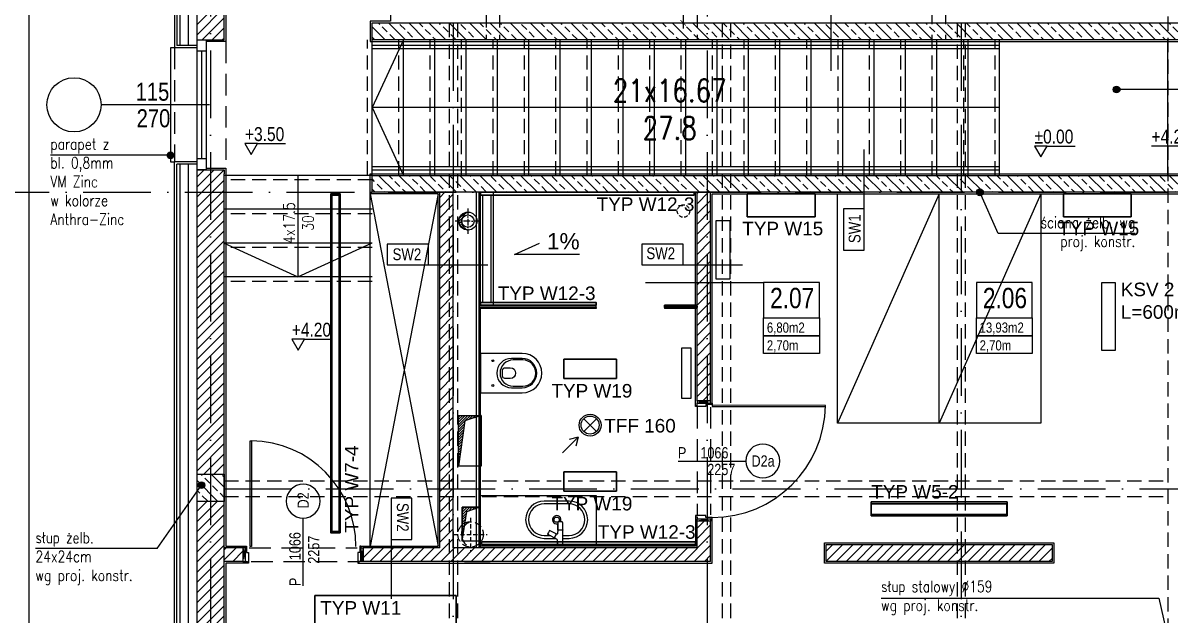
# Model space of a CAD drawing. Header units: millimetres. Extents: x 58205 to 122423, y 1055 to 94479.
# Drawn here: x 68679 to 69696, y 6086 to 6611 of the extents above; entities that cross this region are included whole.
import ezdxf

# ---------------------------------------------------------------- set-up
doc = ezdxf.new("R2010")
doc.units = ezdxf.units.MM
doc.header["$PDMODE"] = 3
for name, pattern in [('0707_PB_080619_gn_xref$0$ACAD_ISO10W100', [18, 12, -3, 0, -3]), ('ACAD_ISO03W100', [30, 12, -18]), ('ACAD_ISO10W100', [18, 12, -3, 0, -3]), ('AUDIT_D_080509132939-0', [0]), ('DASHED', [0.75, 0.5, -0.25]), ('HIDDEN', [9.525, 6.35, -3.175]), ('HIDDENX2', [19.05, 12.7, -6.35])]:
    doc.linetypes.add(name, pattern=pattern)
doc.layers.add('$ oświetlenie $', color=30, linetype='Continuous', lineweight=30)
for name, color, linetype in [('+48_ARMATURA', 251, 'Continuous'), ('+48_HACZE', 253, 'Continuous'), ('+48_KOTY', 3, 'Continuous'), ('+48_MEBLE', 251, 'Continuous'), ('+48_OPISY', 3, 'Continuous'), ('+48_OPISY T', 3, 'Continuous'), ('+48_OPISY_POM', 3, 'Continuous'), ('+48_OPISY_STOLARKA', 3, 'Continuous'), ('+48_OPISY_ŚCIAN', 3, 'Continuous'), ('+48_OSIE', 8, 'Continuous'), ('+48_PODCIAGI', 4, 'Continuous'), ('+48_PODCIĄG', 4, 'ACAD_ISO03W100'), ('+48_PRZEBICIA', 143, 'Continuous'), ('+48_SCHODY', 2, 'Continuous'), ('+48_SCIANY', 1, 'Continuous'), ('+48_SCIANY_DZIAŁOWE', 2, 'Continuous'), ('+48_SPUSTY', 150, 'Continuous'), ('+48_STOLARKA OKNA', 3, 'Continuous'), ('+48_STOLARKA_DRZWI', 3, 'Continuous'), ('+48_SUFITY_PODWIESZANE', 4, 'Continuous'), ('+48_TYNKI', 252, 'Continuous'), ('+48_WENTYLACJA', 2, 'Continuous'), ('+48_WEŁNA', 252, 'Continuous'), ('+48_WIDOK', 5, 'Continuous'), ('+48_ŻELBET', 242, 'Continuous')]:
    doc.layers.add(name, color=color, linetype=linetype)
doc.layers.get('0').freeze()
doc.styles.get("Standard").update_dxf_attribs({"font": 'ARIAL.TTF'})
doc.styles.add('WRP_ARIAL', font='ARIAL.TTF', dxfattribs={"width": 0.8})
doc.styles.add('wymiary', font='romans.shx', dxfattribs={"width": 0.8})
doc.linetypes.add('BATTING', pattern='A,0.00254,-2.54,[134,ltypeshp.shx,S=2.54,R=0,X=-2.54,Y=0],-5.08,[134,ltypeshp.shx,S=2.54,R=180,X=2.54,Y=0],-2.54', length=10.16254)
doc.dimstyles.new('_1-50', dxfattribs={"dimscale": 200, "dimtxt": 0.045, "dimasz": 0.025, "dimexe": 0, "dimexo": 0, "dimgap": 0.015, "dimtad": 1, "dimdsep": 46, "dimtxsty": 'wymiary', "dimblk": 'OZONE_ARROW', "dimcen": 0, "dimdle": 0.05, "dimse1": 1, "dimse2": 1, "dimclrd": 6, "dimclre": 256, "dimclrt": 3, "dimadec": 1, "dimazin": 0, "dimtfac": 1, "dimtix": 1, "dimtmove": 2, "dimatfit": 3, "dimldrblk": 'OZONE_DOT', "dimfxl": 0, "dimtolj": 1, "dimlwe": -1, "dimarcsym": 0})

# ---------------------------------------------------------------- blocks, each defined once
blk = doc.blocks.new('SCIANA')
at = {"layer": '+48_OPISY_ŚCIAN', "ltscale": 5}
blk.add_line((-25, 0), (25, 0), dxfattribs=at)
blk.add_lwpolyline([(-60, 0), (-25, 0), (-25, 17.5), (-60, 17.5)], close=True, dxfattribs=at)
at = {"layer": '+48_OPISY_ŚCIAN', "ltscale": 5, "style": 'WRP_ARIAL', "width": 0.8}
blk.add_attdef('TYP', (-53.56, 4.8), '', height=10, dxfattribs=at)
blk = doc.blocks.new('OPISY_POM_METKA')
at = {"layer": '+48_OPISY_POM', "ltscale": 5}
for points in [[(0, -70), (109.7, -70), (109.7, 0), (0, 0)], [(109.7, -105), (0, -105), (0, -70), (109.7, -70)]]:
    blk.add_lwpolyline(points, close=True, dxfattribs=at)
at = {"layer": '+48_OPISY_POM'}
blk.add_lwpolyline([(109.7, -140), (0, -140), (0, -105), (109.7, -105)], close=True, dxfattribs=at)
at = {"layer": '+48_OPISY_POM', "ltscale": 5, "style": 'WRP_ARIAL', "width": 0.8}
for tag, p, height in [('NRPOM', (25.8, -50.8), 40), ('POW', (6.4, -99), 20)]:
    blk.add_attdef(tag, p, '', height=height, dxfattribs=at)
at = {"layer": '+48_OPISY_POM', "style": 'WRP_ARIAL', "width": 0.8}
blk.add_attdef('H', (6.4, -134), '', height=20, dxfattribs=at)
blk = doc.blocks.new('koty')
at = {"layer": '+48_KOTY', "color": 3, "ltscale": 5}
blk.add_line((70403.15, 11224.99), (70423.15, 11224.99), dxfattribs=at)
blk.add_lwpolyline([(70398.6, 11217.11), (70403.15, 11224.99), (70394.05, 11224.99)], close=True, dxfattribs=at)
at = {"layer": '+48_KOTY', "color": 3, "style": 'WRP_ARIAL', "width": 0.8}
blk.add_attdef('POZIOM', (70403.19, 11226.78), '', height=10, dxfattribs=at)
blk = doc.blocks.new('OPIS_STOLARKA')
at = {"layer": '+48_OPISY_STOLARKA'}
blk.add_line((0, 30), (0, -30), dxfattribs=at)
at = {"layer": '+48_STOLARKA_DRZWI'}
blk.add_circle((0, -45), 15, dxfattribs=at)
at = {"layer": '+48_OPISY_STOLARKA', "style": 'WRP_ARIAL', "width": 0.8}
for tag, p in [('SZER', (-2.27, -15.9)), ('WYS', (14.32, -13.58)), ('OZN', (5.03, -51.33))]:
    blk.add_attdef(tag, p, '', height=10, rotation=90, dxfattribs=at)
blk = doc.blocks.new('bateria natynk')
at = {"layer": '+48_MEBLE', "ltscale": 0.15}
for p, q in [((-0.8, -1), (-0.8, -4.4)), ((-0.8, -4.4), (-0.8, -1)), ((-0.8, -4.4), (-0.8, -4.7)), ((-0.8, -4.7), (-0.7, -5.4)), ((-0.7, -5.4), (-0.4, -6)), ((-0.4, -6), (0.1, -6.4)), ((0.1, -6.4), (0.6, -6.8)), ((0.4, -10.7), (1.2, -9.2)), ((0.4, -10.9), (1.2, -9.3)), ((0.6, -6.8), (1, -7)), ((1, -7), (1.8, -7.4)), ((1.2, -9.3), (2.1, -7.6)), ((1.2, -9.2), (2, -7.7)), ((1.8, -7.4), (2, -7.5)), ((2, -7.5), (2, -7.6)), ((2, -7.7), (2, -7.6)), ((2, -7.7), (2, -7.7)), ((2, -7.7), (2, -7.7)), ((2, -7.7), (2, -7.7)), ((2, -7.7), (2, -7.7)), ((2, -7.7), (2, -7.7)), ((2, -7.7), (2, -7.7)), ((2.1, -7.6), (2.1, -7.6)), ((2.1, -7.6), (2.2, -7.6)), ((2.2, -7.6), (8, -10.6)), ((-5.4, -19.7), (-5.4, -19.9)), ((-5.4, -19.9), (-5.4, -20.2)), ((-5.4, -20.2), (-5.4, -20.5)), ((-0.9, -19.9), (-0.9, -19.7)), ((-0.9, -20.2), (-0.9, -19.9)), ((-0.9, -20.5), (-0.9, -20.2)), ((-0.8, -11.1), (-0.6, -10.9)), ((-0.8, -11.3), (-0.8, -11.1)), ((-0.9, -14.5), (-0.8, -11.3)), ((-0.9, -14.7), (-0.9, -14.5)), ((-0.9, -14.5), (-0.9, -14.7)), ((-0.9, -19.7), (-0.9, -14.7)), ((-0.9, -14.7), (-0.9, -19.7)), ((-0.4, -10.8), (-0.6, -10.9)), ((-0.4, -10.8), (-0.2, -10.7)), ((-0.2, -10.7), (0, -10.8)), ((0, -10.8), (0.2, -10.8)), ((0.2, -10.8), (0.3, -10.9)), ((0.3, -10.9), (0.4, -10.8)), ((0.4, -10.8), (0.4, -10.7)), ((0.4, -10.8), (0.4, -10.8)), ((0.4, -10.8), (0.4, -10.8)), ((0.4, -10.8), (0.4, -10.8)), ((0.4, -10.8), (0.4, -10.8)), ((0.4, -10.8), (0.5, -10.8)), ((0.4, -10.9), (0.5, -11)), ((0.4, -10.9), (0.4, -10.9)), ((0.5, -11), (6.3, -14)), ((6.3, -14), (6.3, -14)), ((6.3, -14), (6.3, -14)), ((6.3, -14), (6.4, -14)), ((6.4, -14), (7.3, -12.3)), ((6.4, -14), (6.4, -14)), ((7.3, -12.3), (8.1, -10.7)), ((8, -10.6), (8, -10.6)), ((8, -10.6), (8, -10.6)), ((8, -10.6), (8.1, -10.6)), ((8, -10.6), (8.1, -10.7)), ((8, -10.6), (8, -10.6)), ((8.1, -10.6), (8.1, -10.6)), ((8.1, -10.6), (8.1, -10.7)), ((8.1, -10.7), (8.1, -10.7)), ((-5.4, -20.5), (-5.4, -20.7)), ((-5.4, -20.7), (-5.4, -20.9)), ((-5.4, -20.9), (-5.3, -21.1)), ((-5.3, -21.1), (-5.3, -21.2)), ((-5.3, -21.2), (-5.1, -21.4)), ((-5.1, -21.4), (-4.9, -21.5)), ((-5, -21.5), (-4.9, -21.5)), ((-4.9, -21.5), (-4.8, -21.5)), ((-4.8, -21.5), (-4.6, -21.6)), ((-4.6, -21.6), (-4.3, -21.6)), ((-4.3, -21.6), (-4.1, -21.7)), ((-4.1, -21.7), (-3.7, -21.7)), ((-3.7, -21.7), (-3.4, -21.7)), ((-3.7, -21.7), (-3.4, -21.7)), ((-3.4, -21.7), (-3.1, -21.7)), ((-3.4, -21.7), (-3.1, -21.7)), ((-3.1, -21.7), (-2.9, -21.7)), ((-3.1, -21.7), (-2.9, -21.7)), ((-2.9, -21.7), (-2.6, -21.7)), ((-2.9, -21.7), (-2.6, -21.7)), ((-2.6, -21.7), (-2.2, -21.7)), ((-2.2, -21.7), (-2, -21.6)), ((-2, -21.6), (-1.7, -21.6)), ((-1.7, -21.6), (-1.5, -21.5)), ((-1.5, -21.5), (-1.3, -21.5)), ((-1.3, -21.5), (-1.1, -21.4)), ((-1.3, -21.5), (-1.3, -21.5)), ((-1.1, -21.4), (-1, -21.2)), ((-1, -21.2), (-0.9, -21.1)), ((-0.9, -20.7), (-0.9, -20.5)), ((-0.9, -20.9), (-0.9, -20.7)), ((-0.9, -21.1), (-0.9, -20.9))]:
    blk.add_line(p, q, dxfattribs=at)
blk.add_lwpolyline([(7.6, -1), (-7.6, -1, -0.414214), (-7.8, -0.9), (-7.8, 0), (7.8, 0), (7.8, -0.9, -0.414214)], format="xyb", close=True, dxfattribs=at)
for points in [[(-5.4, -1), (-5.4, -19.7), (-5.4, -19.7), (-5.4, -19.7)], [(-5.4, -14.5), (-5.4, -14.3), (-5.4, -14.3), (-5.4, -14.3), (-5.3, -14.3), (-5.2, -14.3), (-5.1, -14.3), (-4.9, -14.3), (-4.8, -14.3), (-4.6, -14.3), (-4.3, -14.3), (-4, -14.3), (-3.7, -14.3), (-3.4, -14.3), (-3.1, -14.3), (-2.9, -14.3), (-2.6, -14.3), (-2.3, -14.3), (-2, -14.3), (-1.8, -14.3), (-1.5, -14.3), (-1.3, -14.3), (-1.2, -14.3), (-1.1, -14.3), (-1, -14.3), (-0.9, -14.3), (-0.9, -14.3), (-0.9, -14.3), (-0.9, -14.5), (-0.9, -14.6)]]:
    blk.add_lwpolyline(points, dxfattribs=at)
blk = doc.blocks.new('OZONE_ARROW')
at = {"linetype": 'ByBlock'}
blk.add_line((-1, 0), (1, 0), dxfattribs=at)
at = {"color": 0, "linetype": 'ByBlock'}
blk.add_line((0, -0.7), (0, 0.7), dxfattribs=at)
at = {"color": 0, "linetype": 'ByBlock', "const_width": 0.16}
blk.add_lwpolyline([(-0.49, -0.49), (0.49, 0.49)], dxfattribs=at)
blk = doc.blocks.new('*D605')
at = {"layer": '+48_WIDOK', "color": 6, "lineweight": -2, "ltscale": 0.15}
blk.add_line((69264.2, 6744.8), (69264.2, 6615.8), dxfattribs=at)
at = {"layer": 'Defpoints', "color": 0, "ltscale": 0.15}
for p in [(69267.7, 6749.8), (69264.2, 6610.8), (69267.7, 6610.8)]:
    blk.add_point(p, dxfattribs=at)
at = {"layer": '+48_WIDOK', "color": 6, "lineweight": -2, "ltscale": 0.15, "xscale": 5, "yscale": 5, "zscale": 5}
for p, rotation in [((69264.2, 6749.8), 90), ((69264.2, 6610.8), 270)]:
    blk.add_blockref('OZONE_ARROW', p, dxfattribs=dict(at, rotation=rotation))
at = {"layer": '+48_WIDOK', "color": 3, "ltscale": 0.15, "insert": (69252.2, 6671.9), "char_height": 18, "attachment_point": 5, "rotation": 90, "style": 'wymiary'}
blk.add_mtext('\\A1;139', dxfattribs=at)
blk = doc.blocks.new('OZONE_DOT')
at = {"linetype": 'ByBlock'}
h = blk.add_hatch(color=0, dxfattribs=at)
edge = h.paths.add_edge_path()
edge.add_arc((0, 0), 0.375, 0, 360)
at = {"color": 0, "linetype": 'ByBlock'}
blk.add_line((0, 0), (-1, 0), dxfattribs=at)
blk = doc.blocks.new('TYP W11')
at = {"layer": '$ oświetlenie $', "ltscale": 0.15}
for p, q in [((-62.65, 92.45), (-62.65, -32.85)), ((62.65, 92.45), (-62.65, 92.45)), ((62.65, -32.85), (62.65, 92.45)), ((-62.65, -32.85), (62.65, -32.85))]:
    blk.add_line(p, q, dxfattribs=at)
at = {"layer": '$ oświetlenie $', "ltscale": 0.15, "insert": (-57.65, 87.45), "char_height": 12, "width": 397.1992, "attachment_point": 1}
blk.add_mtext('TYP W11', dxfattribs=at)
blk = doc.blocks.new('TYP W19')
at = {"layer": '$ oświetlenie $', "ltscale": 0.15}
for p, q in [((-23.4, 0), (-23.4, 17.1)), ((-23.4, 17.1), (23.3, 17.1)), ((23.3, 17.1), (23.3, 0)), ((23.3, 0), (-23.4, 0))]:
    blk.add_line(p, q, dxfattribs=at)
at = {"layer": '$ oświetlenie $', "ltscale": 0.15, "insert": (-34.3, -5), "char_height": 12, "width": 397.199, "attachment_point": 1}
blk.add_mtext('TYP W19', dxfattribs=at)
blk = doc.blocks.new('TYP W15')
at = {"layer": '$ oświetlenie $', "ltscale": 0.15}
for p, q in [((-30, 0), (30, 0)), ((-30, -20.2), (-30, 0)), ((30, 0), (30, -20.2)), ((30, -20.2), (-30, -20.2))]:
    blk.add_line(p, q, dxfattribs=at)
at = {"layer": '$ oświetlenie $', "ltscale": 0.15, "insert": (-34.5, -24.6), "char_height": 12, "width": 397.199, "attachment_point": 1}
blk.add_mtext('TYP W15', dxfattribs=at)
blk = doc.blocks.new('TYP W12-3')
at = {"layer": '$ oświetlenie $', "ltscale": 0.15}
for p, q in [((94.8, 2.5), (-94.8, 2.5)), ((-94.8, 0), (-94.8, 2.5)), ((94.8, 0), (-94.8, 0)), ((94.8, 0), (94.8, 2.5))]:
    blk.add_line(p, q, dxfattribs=at)
at = {"layer": '$ oświetlenie $', "ltscale": 0.15, "insert": (8.3, 17.1), "char_height": 12, "width": 397.199, "attachment_point": 1}
blk.add_mtext('TYP W12-3', dxfattribs=at)
blk = doc.blocks.new('TYP W5-2')
at = {"layer": '$ oświetlenie $', "ltscale": 0.15}
for p, q in [((-60.2, 0), (60.1, 0)), ((-60.2, -12.4), (-60.2, 0)), ((60.1, 0), (60.1, -12.4)), ((60.1, -12.4), (-60.2, -12.4))]:
    blk.add_line(p, q, dxfattribs=at)
at = {"layer": '$ oświetlenie $', "color": 4, "ltscale": 0.15}
for p, q in [((-60.2, -11.1), (-60.2, -1.5)), ((59.8, -1.5), (-60.2, -1.5)), ((59.8, -1.5), (59.8, -11.1)), ((59.8, -11.1), (-60.2, -11.1))]:
    blk.add_line(p, q, dxfattribs=at)
at = {"layer": '$ oświetlenie $', "ltscale": 0.15, "insert": (-60.2, 15), "char_height": 12, "width": 397.199, "attachment_point": 1}
blk.add_mtext('TYP W5-2', dxfattribs=at)

msp = doc.modelspace()

# ---------------------------------------------------------------- hatches: boundary and pattern name
at = {"layer": '+48_HACZE'}
h = msp.add_hatch(dxfattribs=at)
h.set_pattern_fill('ANSI31', color=256, scale=2, angle=180, style=0)
h.paths.add_polyline_path([(68833.484, 7008.758), (68857.484, 7008.758), (68857.484, 6595.758), (68833.484, 6595.758)])
at = {"layer": '+48_HACZE', "linetype": 'AUDIT_D_080509132939-0'}
h = msp.add_hatch(dxfattribs=at)
h.set_pattern_fill('ANSI33', color=256, scale=2, angle=90, style=0)
h.paths.add_polyline_path([(68988.484, 6610.758), (69712.984, 6610.758), (69712.984, 6595.758), (68988.484, 6595.758)])
at = {"layer": '+48_HACZE'}
h = msp.add_hatch(dxfattribs=at)
h.set_pattern_fill('ANSI31', color=256, scale=2, angle=180, style=0)
h.paths.add_polyline_path([(68857.48, 6211.042), (68833.484, 6211.042), (68833.484, 6480.758), (68857.48, 6480.758)])
at = {"layer": '+48_HACZE', "linetype": 'AUDIT_D_080509132939-0'}
h = msp.add_hatch(dxfattribs=at)
h.set_pattern_fill('ANSI33', color=256, scale=2, angle=90, style=0)
h.paths.add_polyline_path([(69712.984, 6460.758), (68988.484, 6460.758), (68988.484, 6475.758), (69712.984, 6475.758)])
at = {"layer": '+48_HACZE'}
h = msp.add_hatch(dxfattribs=at)
h.set_pattern_fill('ANSI31', color=256, scale=2, angle=180, style=0)
h.paths.add_polyline_path([(69288.484, 6169.458), (69276.484, 6169.458), (69276.484, 6145.758), (69060.484, 6145.758), (69060.484, 6460.758), (69048.484, 6460.758), (69048.484, 6145.758), (68980.784, 6145.758), (68980.784, 6133.758), (69288.484, 6133.758)])
h = msp.add_hatch(dxfattribs=at)
h.set_pattern_fill('ANSI31', color=256, scale=2, angle=180, style=0)
h.paths.add_polyline_path([(69276.927, 6276.058), (69288.484, 6276.058), (69288.484, 6460.758), (69276.484, 6460.758), (69276.484, 6272.758), (69276.927, 6272.758)])
at = {"layer": '+48_HACZE', "linetype": 'AUDIT_D_080509132939-0'}
h = msp.add_hatch(dxfattribs=at)
h.set_pattern_fill('ANSI33', color=256, scale=2, angle=90, style=0)
h.paths.add_polyline_path([(68845.484, 6211.042), (68833.484, 6211.042), (68833.484, 6187.042), (68845.484, 6187.042)])
h.paths.add_polyline_path([(68845.484, 6187.042), (68857.48, 6187.042), (68857.48, 6211.042), (68845.484, 6211.042)])
at = {"layer": '+48_HACZE'}
h = msp.add_hatch(dxfattribs=at)
h.set_pattern_fill('ANSI31', color=256, scale=2, angle=180, style=0)
h.paths.add_polyline_path([(68845.484, 6187.042), (68833.484, 6187.042), (68833.484, 6005.758), (68845.484, 6005.758)])
h.paths.add_polyline_path([(68857.484, 6187.042), (68845.484, 6187.042), (68845.484, 6005.758), (68857.484, 6005.758)])
h.paths.add_polyline_path([(68857.484, 6005.758), (68845.484, 6005.758), (68845.484, 5949.758), (68857.484, 5949.758)])
h.paths.add_polyline_path([(68845.484, 6005.758), (68833.484, 6005.758), (68833.484, 5949.758), (68845.484, 5949.758)])
h = msp.add_hatch(dxfattribs=at)
h.set_pattern_fill('ANSI31', color=256, scale=2, angle=180, style=0)
h.paths.add_polyline_path([(69390.984, 6148.758), (69590.984, 6148.758), (69590.984, 6133.758), (69390.984, 6133.758)])
h = msp.add_hatch(dxfattribs=at)
h.set_pattern_fill('ANSI31', color=256, scale=2, angle=180, style=0)
h.set_pattern_definition([(225, (69900.9836, 10986.217), (4.490128, -4.490128), [])])
h.paths.add_polyline_path([(68874.184, 6133.758), (68874.184, 6145.758), (68857.484, 6145.758), (68857.484, 6133.758)])
at = {"layer": '+48_OPISY T'}
h = msp.add_hatch(color=256, dxfattribs=at)
edge = h.paths.add_edge_path()
edge.add_arc((69648.13, 6551.803), 3, 0, 360)
h = msp.add_hatch(color=256, dxfattribs=at)
edge = h.paths.add_edge_path()
edge.add_arc((68809.984, 6493.512), 3, 0, 360)
h = msp.add_hatch(color=256, dxfattribs=at)
edge = h.paths.add_edge_path()
edge.add_arc((69527.034, 6460.758), 3, 0, 360)
h = msp.add_hatch(color=256, dxfattribs=at)
edge = h.paths.add_edge_path()
edge.add_arc((68837.358, 6201.324), 3, 0, 360)
at = {"layer": '+48_PRZEBICIA'}
h = msp.add_hatch(dxfattribs=at)
h.set_pattern_fill('ANSI31', color=256, scale=0.5, style=0)
h.paths.add_polyline_path([(69073.467, 6443.258, 0.41421356), (69065.467, 6435.258), (69067.967, 6435.258, -0.3105898)])
h.paths.add_polyline_path([(69067.967, 6435.258), (69065.467, 6435.258, 0.41421356), (69073.467, 6427.258, -0.3105898)])
h = msp.add_hatch(dxfattribs=at)
h.set_pattern_fill('ANSI31', color=256, scale=0.5, style=0)
h.paths.add_polyline_path([(69085.084, 6263.212), (69065.084, 6263.212), (69065.084, 6218.212), (69070.828, 6258.447)])
h = msp.add_hatch(dxfattribs=at)
h.set_pattern_fill('ANSI31', color=256, scale=0.5, style=0)
h.paths.add_polyline_path([(69068.329, 6151.796), (69072.558, 6178.172), (69083.329, 6181.796), (69068.329, 6181.796)])

# ---------------------------------------------------------------- linework, layer by layer
at = {"layer": '$ oświetlenie $', "ltscale": 0.15}
for points in [[(68960.384, 6159.258), (68960.384, 6459.258), (68951.884, 6459.258), (68951.884, 6159.258)], [(68959.284, 6160.358), (68959.284, 6458.158), (68952.984, 6458.158), (68952.984, 6160.358)], [(69273.984, 6458.259), (69084.484, 6458.259), (69084.484, 6460.758), (69273.984, 6460.758)], [(69186.984, 6360.758), (69186.984, 6363.258), (69084.484, 6363.258), (69084.484, 6360.758)]]:
    msp.add_lwpolyline(points, close=True, dxfattribs=at)
at = {"layer": '+48_ARMATURA'}
for points in [[(68986.984, 6459.258), (69046.984, 6147.258)], [(69046.984, 6459.258), (68986.984, 6147.258)], [(68986.984, 6147.258), (68986.984, 6459.258)]]:
    msp.add_lwpolyline(points, dxfattribs=at)
for points in [[(69084.484, 6283.608, 0.41421356), (69084.984, 6283.108), (69121.484, 6283.108, 1), (69121.484, 6318.108), (69084.984, 6318.108, 0.41421356), (69084.484, 6317.608)], [(69111.984, 6313.608, 1), (69111.984, 6287.608), (69121.484, 6287.608, 1), (69121.484, 6313.608)], [(69113.555, 6312.233, 1), (69113.555, 6288.984), (69122.05, 6288.984, 1), (69122.05, 6312.233)], [(69104.232, 6297.858), (69104.232, 6303.358, -0.41421356), (69106.232, 6305.358), (69110.982, 6305.358, -1), (69110.982, 6295.858), (69106.232, 6295.858, -0.41421356)]]:
    msp.add_lwpolyline(points, format="xyb", close=True, dxfattribs=at)
for points in [[(69157.534, 6154.258), (69163.084, 6154.258, 1), (69163.084, 6187.258), (69141.084, 6187.258, 1), (69141.084, 6154.258), (69151.645, 6154.258)], [(69157.534, 6156.758), (69163.084, 6156.758, 1), (69163.084, 6184.758), (69141.084, 6184.758, 1), (69141.084, 6156.758), (69146.773, 6156.758)]]:
    msp.add_lwpolyline(points, format="xyb", dxfattribs=at)
for centre, radius in [((69095.484, 6311.608), 0.8), ((69095.484, 6289.608), 0.8), ((69152.084, 6170.758), 2.3)]:
    msp.add_circle(centre, radius, dxfattribs=at)
msp.add_arc((69152.084, 6170.758), 3.75, 331.247286, 283.100904, dxfattribs=at)
at = {"layer": '+48_MEBLE'}
for p, q in [((68684.484, 7304.758), (68684.484, 5628.758)), ((69490.984, 6459.258), (69400.984, 6256.258)), ((69580.984, 6459.258), (69490.984, 6256.258))]:
    msp.add_line(p, q, dxfattribs=at)
at = {"layer": '+48_MEBLE', "ltscale": 0.15}
msp.add_line((69084.484, 6145.758), (69084.484, 6357.758), dxfattribs=at)
for points in [[(69095.784, 6460.758), (69095.784, 6360.758), (69084.484, 6360.758), (69084.484, 6460.758)], [(69093.634, 6458.608), (69093.634, 6362.908), (69086.634, 6362.908), (69086.634, 6458.608)]]:
    msp.add_lwpolyline(points, close=True, dxfattribs=at)
at = {"layer": '+48_MEBLE'}
msp.add_lwpolyline([(69400.984, 6459.258), (69580.984, 6459.258), (69580.984, 6256.258), (69400.984, 6256.258)], close=True, dxfattribs=at)
msp.add_lwpolyline([(69490.984, 6256.258), (69490.984, 6459.258)], dxfattribs=at)
at = {"layer": '+48_MEBLE', "ltscale": 0.15}
for points in [[(69186.984, 6360.758), (69083.484, 6360.758)], [(69186.984, 6357.758), (69083.484, 6357.758)], [(69186.984, 6359.908), (69186.984, 6360.758)], [(69186.984, 6358.608), (69186.984, 6357.758)], [(69276.484, 6360.758), (69247.684, 6360.758)], [(69247.684, 6359.908), (69247.684, 6360.758)], [(69247.684, 6358.608), (69247.684, 6357.758)], [(69276.484, 6357.758), (69247.684, 6357.758)]]:
    msp.add_lwpolyline(points, dxfattribs=at)
at = {"layer": '+48_OPISY'}
for p, q in [((68809.984, 6493.512), (68703.516, 6493.512)), ((68798.041, 6145.385), (68690.349, 6145.385))]:
    msp.add_line(p, q, dxfattribs=at)
for points in [[(70155.36, 6551.803), (69648.13, 6551.803)], [(69664.705, 6424.305), (69543.089, 6424.305), (69527.034, 6460.758)], [(68798.041, 6145.385), (68837.358, 6201.324)], [(69439.562, 6101.236), (69685.565, 6101.236), (69705.484, 6013.708)]]:
    msp.add_lwpolyline(points, dxfattribs=at)
at = {"layer": '+48_OPISY T'}
for centre in [(69648.13, 6551.803), (68809.984, 6493.512), (69527.034, 6460.758), (68837.358, 6201.324)]:
    msp.add_circle(centre, 3, dxfattribs=at)
at = {"layer": '+48_OPISY_POM'}
msp.add_lwpolyline([(69230.763, 6380.976), (69335.455, 6380.976)], dxfattribs=at)
at = {"layer": '+48_OSIE', "linetype": 'ACAD_ISO10W100', "ltscale": 5}
for p, q in [((68845.484, 8208.258), (68845.484, 5430.307)), ((69285.484, 8208.258), (69285.484, 5430.307)), ((69060.484, 6610.758), (69060.484, 5651.758)), ((69510.484, 6610.758), (69510.484, 5651.758)), ((68101.945, 6460.758), (69818.861, 6460.758)), ((68857.484, 6198.258), (69705.484, 6198.258))]:
    msp.add_line(p, q, dxfattribs=at)
at = {"layer": '+48_PODCIAGI', "linetype": 'HIDDEN', "ltscale": 3}
for p, q in [((69484.484, 7228.908), (69484.484, 6595.758)), ((69496.484, 7228.908), (69496.484, 6595.758))]:
    msp.add_line(p, q, dxfattribs=at)
at = {"layer": '+48_PODCIĄG', "linetype": 'HIDDEN', "ltscale": 2}
for p, q in [((69693.484, 7835.758), (69693.484, 5675.758)), ((69089.484, 7228.908), (69089.484, 6595.758)), ((69101.484, 7228.908), (69101.484, 6595.758)), ((69276.484, 7228.908), (69276.484, 6595.758)), ((69056.834, 6610.758), (69056.834, 5651.758)), ((69064.134, 6610.758), (69064.134, 5651.758)), ((69298.834, 6610.758), (69298.834, 5651.758)), ((69306.134, 6610.758), (69306.134, 5651.758)), ((69506.834, 6610.758), (69506.834, 5651.758)), ((69514.134, 6610.758), (69514.134, 5651.758)), ((68857.484, 6205.108), (69693.484, 6205.108)), ((68857.484, 6191.408), (69693.484, 6191.408))]:
    msp.add_line(p, q, dxfattribs=at)
at = {"layer": '+48_PRZEBICIA', "linetype": '0707_PB_080619_gn_xref$0$ACAD_ISO10W100', "ltscale": 0.5}
for p, q in [((69073.467, 6446.458), (69073.467, 6424.058)), ((69084.667, 6435.258), (69062.267, 6435.258))]:
    msp.add_line(p, q, dxfattribs=at)
at = {"layer": '+48_PRZEBICIA', "linetype": 'HIDDENX2', "ltscale": 0.3}
for p, q in [((69075.796, 6172.508), (69075.796, 6143.008)), ((69061.046, 6157.758), (69090.546, 6157.758))]:
    msp.add_line(p, q, dxfattribs=at)
at = {"layer": '+48_PRZEBICIA'}
for points in [[(69085.084, 6263.212), (69085.084, 6218.212), (69065.084, 6218.212), (69065.084, 6263.212)], [(69068.329, 6181.796), (69083.329, 6181.796), (69083.329, 6151.796), (69068.329, 6151.796)]]:
    msp.add_lwpolyline(points, close=True, dxfattribs=at)
for points in [[(69085.084, 6263.212), (69070.828, 6258.447), (69065.084, 6218.212)], [(69068.329, 6151.796), (69072.558, 6178.172), (69083.329, 6181.796)], [(69068.329, 6151.796), (69072.558, 6178.172), (69083.329, 6181.796), (69068.329, 6181.796), (69068.329, 6151.796)]]:
    msp.add_lwpolyline(points, dxfattribs=at)
msp.add_circle((69073.467, 6435.258), 8, dxfattribs=at)
at = {"layer": '+48_PRZEBICIA', "linetype": 'HIDDEN'}
msp.add_circle((69075.796, 6157.758), 11.25, dxfattribs=at)
at = {"layer": '+48_PRZEBICIA'}
msp.add_arc((69076.535, 6435.258), 8.568, 110.982954, 249.017046, dxfattribs=at)
at = {"layer": '+48_PRZEBICIA', "linetype": 'HIDDEN'}
msp.add_arc((69079.653, 6157.758), 11.893, 108.924644, 251.075356, dxfattribs=at)
at = {"layer": '+48_SCHODY', "color": 8, "linetype": 'DASHED', "ltscale": 25}
for p, q in [((68984.484, 6475.758), (68984.484, 6595.758)), ((69012.284, 6475.758), (69012.284, 6595.758)), ((69040.084, 6475.758), (69040.084, 6595.758)), ((69067.884, 6475.758), (69067.884, 6595.758)), ((69095.684, 6475.758), (69095.684, 6595.758)), ((69123.484, 6475.758), (69123.484, 6595.758)), ((69151.284, 6475.758), (69151.284, 6595.758)), ((69179.084, 6475.758), (69179.084, 6595.758)), ((69206.884, 6475.758), (69206.884, 6595.758)), ((69234.684, 6475.758), (69234.684, 6595.758)), ((69262.484, 6475.758), (69262.484, 6595.758)), ((69290.284, 6475.758), (69290.284, 6595.758)), ((69318.084, 6475.758), (69318.084, 6595.758)), ((69345.884, 6475.758), (69345.884, 6595.758)), ((69373.684, 6475.758), (69373.684, 6595.758)), ((69401.484, 6475.758), (69401.484, 6595.758)), ((69429.284, 6475.758), (69429.284, 6595.758)), ((69457.084, 6475.758), (69457.084, 6595.758)), ((69484.884, 6475.758), (69484.884, 6595.758)), ((69512.684, 6475.758), (69512.684, 6595.758)), ((69540.484, 6475.758), (69540.484, 6595.758)), ((68988.484, 6471.758), (68857.484, 6471.758)), ((68988.484, 6441.758), (68857.484, 6441.758)), ((68988.484, 6411.758), (68857.484, 6411.758)), ((68988.484, 6381.758), (68857.484, 6381.758))]:
    msp.add_line(p, q, dxfattribs=at)
at = {"layer": '+48_SCHODY'}
for p, q in [((68988.484, 6475.758), (68988.484, 6595.758)), ((69016.284, 6595.758), (68988.484, 6535.758)), ((69016.284, 6475.758), (69016.284, 6595.758)), ((69016.284, 6475.758), (69016.284, 6595.758)), ((69044.084, 6475.758), (69044.084, 6595.758)), ((69545.484, 6595.758), (69070.484, 6595.758)), ((69071.884, 6475.758), (69071.884, 6595.758)), ((69099.684, 6475.758), (69099.684, 6595.758)), ((69127.484, 6475.758), (69127.484, 6595.758)), ((69155.284, 6475.758), (69155.284, 6595.758)), ((69183.084, 6475.758), (69183.084, 6595.758)), ((69210.884, 6475.758), (69210.884, 6595.758)), ((69238.684, 6475.758), (69238.684, 6595.758)), ((69266.484, 6475.758), (69266.484, 6595.758)), ((69294.284, 6475.758), (69294.284, 6595.758)), ((69322.084, 6475.758), (69322.084, 6595.758)), ((69349.884, 6475.758), (69349.884, 6595.758)), ((69377.684, 6475.758), (69377.684, 6595.758)), ((69405.484, 6475.758), (69405.484, 6595.758)), ((69433.284, 6475.758), (69433.284, 6595.758)), ((69461.084, 6475.758), (69461.084, 6595.758)), ((69488.884, 6475.758), (69488.884, 6595.758)), ((69516.684, 6475.758), (69516.684, 6595.758)), ((69544.484, 6475.758), (69544.484, 6595.758)), ((69544.484, 6590.758), (68988.484, 6590.758)), ((69544.484, 6587.758), (68988.484, 6587.758)), ((69544.484, 6535.758), (68988.484, 6535.758)), ((68988.484, 6535.758), (69016.284, 6475.758)), ((68988.484, 6483.758), (69544.484, 6483.758)), ((68988.484, 6480.758), (69544.484, 6480.758))]:
    msp.add_line(p, q, dxfattribs=at)
at = {"layer": '+48_SCHODY', "color": 2}
for p, q in [((68988.484, 6475.758), (68857.484, 6475.758)), ((68922.734, 6475.347), (68922.734, 6385.758)), ((68988.484, 6445.758), (68857.484, 6445.758)), ((68988.484, 6415.758), (68857.484, 6415.758)), ((68857.484, 6415.758), (68922.734, 6385.758)), ((68922.734, 6385.758), (68987.984, 6415.758)), ((68988.484, 6385.758), (68857.484, 6385.758))]:
    msp.add_line(p, q, dxfattribs=at)
at = {"layer": '+48_SCIANY'}
for p, q in [((68833.484, 6595.758), (68833.484, 7008.758)), ((68857.484, 6595.758), (68857.484, 7008.758)), ((68833.484, 6595.758), (68857.484, 6595.758)), ((68857.484, 5949.758), (68857.484, 6477.259)), ((68874.184, 6145.758), (68857.484, 6145.758)), ((68874.184, 6145.758), (68874.184, 6133.758)), ((68980.784, 6145.758), (68980.784, 6133.758)), ((69048.484, 6145.758), (68980.784, 6145.758)), ((69276.484, 6145.758), (69060.484, 6145.758)), ((68874.184, 6133.758), (68857.484, 6133.758)), ((69288.484, 6133.758), (68980.784, 6133.758)), ((69070.484, 6133.758), (69093.264, 6133.758))]:
    msp.add_line(p, q, dxfattribs=at)
for points in [[(68988.484, 6610.758), (69712.984, 6610.758), (69712.984, 6595.758), (68988.484, 6595.758)], [(69712.984, 6460.758), (68988.484, 6460.758), (68988.484, 6475.758), (69712.984, 6475.758)], [(69390.984, 6148.758), (69590.984, 6148.758), (69590.984, 6133.758), (69390.984, 6133.758)]]:
    msp.add_lwpolyline(points, close=True, dxfattribs=at)
for points in [[(68992.984, 6610.758), (69712.984, 6610.758), (69712.984, 6595.758), (68992.984, 6595.758)], [(68833.484, 6477.259), (68833.484, 6480.758), (68857.484, 6480.758), (68857.484, 6477.259)], [(69048.484, 6145.758), (69048.484, 6460.758)], [(69060.484, 6145.758), (69060.484, 6460.758)], [(69276.484, 6276.058), (69276.484, 6460.758)], [(69288.484, 6276.058), (69288.484, 6460.758)], [(69288.484, 6276.058), (69276.484, 6276.058)], [(69276.484, 6145.758), (69276.484, 6169.458)], [(69288.484, 6169.458), (69276.484, 6169.458)], [(69288.484, 6133.758), (69288.484, 6169.458)]]:
    msp.add_lwpolyline(points, dxfattribs=at)
at = {"layer": '+48_SCIANY', "ltscale": 2}
msp.add_lwpolyline([(68833.484, 5949.758), (68833.484, 6477.259)], dxfattribs=at)
at = {"layer": '+48_SCIANY_DZIAŁOWE', "linetype": 'Continuous'}
for p, q in [((69288.484, 6276.058), (69276.484, 6273.858)), ((69276.484, 6276.058), (69288.484, 6273.858)), ((69288.484, 6169.458), (69276.484, 6171.658)), ((69288.484, 6171.658), (69276.484, 6169.458)), ((68874.184, 6145.758), (68876.384, 6133.758)), ((68874.184, 6133.758), (68876.384, 6145.758)), ((68980.784, 6145.758), (68978.584, 6133.758)), ((68980.784, 6133.758), (68978.584, 6145.758))]:
    msp.add_line(p, q, dxfattribs=at)
at = {"layer": '+48_SPUSTY', "color": 150, "linetype": 'HIDDEN', "ltscale": 0.5}
msp.add_circle((69264.434, 6444.133), 5.5, dxfattribs=at)
at = {"layer": '+48_SPUSTY', "color": 150}
msp.add_circle((69073.467, 6435.258), 5.5, dxfattribs=at)
at = {"layer": '+48_STOLARKA OKNA'}
for points in [[(68833.484, 6480.758), (68833.484, 6595.758), (68841.484, 6595.758), (68841.484, 6480.758)], [(68833.484, 6585.758), (68833.484, 6595.758), (68841.484, 6595.758), (68841.484, 6585.758)], [(68833.484, 6480.758), (68833.484, 6490.758), (68841.484, 6490.758), (68841.484, 6480.758)]]:
    msp.add_lwpolyline(points, close=True, dxfattribs=at)
msp.add_lwpolyline([(68837.484, 6585.758), (68837.484, 6490.758)], dxfattribs=at)
at = {"layer": '+48_STOLARKA_DRZWI'}
for p, q in [((68876.384, 6147.258), (68876.384, 6145.758)), ((68978.584, 6147.258), (68978.584, 6145.758))]:
    msp.add_line(p, q, dxfattribs=at)
for points in [[(69186.984, 6359.908), (69083.484, 6359.908), (69083.484, 6358.608), (69186.984, 6358.608)], [(69247.684, 6359.908), (69276.484, 6359.908), (69276.484, 6358.608), (69247.684, 6358.608)], [(69276.484, 6276.058), (69276.484, 6273.858), (69288.484, 6273.858), (69288.484, 6276.058)], [(69390.184, 6272.071), (69289.984, 6272.082), (69289.984, 6271.082), (69390.184, 6271.071)], [(68880.684, 6147.008), (68880.684, 6240.608), (68881.684, 6240.608), (68881.684, 6147.008)], [(69276.484, 6169.458), (69276.484, 6171.658), (69288.484, 6171.658), (69288.484, 6169.458)], [(68874.184, 6133.758), (68876.384, 6133.758), (68876.384, 6145.758), (68874.184, 6145.758)], [(68980.784, 6133.758), (68978.584, 6133.758), (68978.584, 6145.758), (68980.784, 6145.758)]]:
    msp.add_lwpolyline(points, close=True, dxfattribs=at)
for points in [[(69288.484, 6273.858), (69289.984, 6273.858), (69289.984, 6272.858), (69284.334, 6272.858), (69284.334, 6271.058), (69274.984, 6271.058), (69274.984, 6272.058), (69276.484, 6272.058), (69276.484, 6273.858)], [(69288.484, 6171.658), (69289.984, 6171.658), (69289.984, 6172.658), (69284.334, 6172.658), (69284.334, 6174.458), (69274.984, 6174.458), (69274.984, 6173.458), (69276.484, 6173.458), (69276.484, 6171.658)], [(68876.384, 6147.258), (68877.384, 6147.258), (68877.384, 6141.608), (68879.184, 6141.608), (68879.184, 6132.258), (68878.184, 6132.258)], [(68978.584, 6147.258), (68977.584, 6147.258), (68977.584, 6141.608), (68975.784, 6141.608), (68975.784, 6132.258), (68976.784, 6132.258)], [(68876.384, 6133.758), (68878.184, 6133.758), (68878.184, 6132.258)], [(68978.584, 6133.758), (68976.784, 6133.758), (68976.784, 6132.258)]]:
    msp.add_lwpolyline(points, dxfattribs=at)
for centre, radius, start, end in [((69289.984, 6272.858), 100.2, 270, 359.549897), ((68880.675, 6147.005), 93.609, 0.002207, 89.382377)]:
    msp.add_arc(centre, radius, start, end, dxfattribs=at)
at = {"layer": '+48_SUFITY_PODWIESZANE', "ltscale": 3}
for p, q in [((69080.984, 6145.758), (69080.984, 6460.758)), ((69083.484, 6145.758), (69083.484, 6460.758))]:
    msp.add_line(p, q, dxfattribs=at)
at = {"layer": '+48_TYNKI', "ltscale": 0.15}
for points in [[(68978.584, 7234.258), (68986.984, 7234.258), (68986.984, 6707.258), (69004.984, 6707.258), (69004.984, 6612.258), (68986.984, 6612.258), (68986.984, 6594.258), (69717.484, 6594.258)], [(68841.484, 7010.258), (68858.984, 7010.258), (68858.984, 6594.258), (68841.484, 6594.258)], [(68841.484, 6482.258), (68858.984, 6482.258), (68858.984, 6147.258), (68876.384, 6147.258)], [(68978.584, 6147.258), (69046.984, 6147.258), (69046.984, 6459.258), (68986.984, 6459.258), (68986.984, 6477.258), (69717.484, 6477.258)], [(69274.984, 6360.758), (69274.984, 6460.758)], [(69289.984, 6273.858), (69289.984, 6459.258), (69717.484, 6459.258)], [(69274.984, 6272.058), (69274.984, 6357.758)], [(68976.784, 6132.258), (69289.984, 6132.258), (69289.984, 6171.658)], [(69274.984, 6173.458), (69274.984, 6147.258), (69084.484, 6147.258)], [(68878.184, 6132.258), (68858.984, 6132.258), (68858.984, 5949.758), (68876.384, 5949.758)]]:
    msp.add_lwpolyline(points, dxfattribs=at)
msp.add_lwpolyline([(69389.484, 6150.258), (69592.484, 6150.258), (69592.484, 6132.258), (69389.484, 6132.258)], close=True, dxfattribs=at)
at = {"layer": '+48_WENTYLACJA', "color": 2}
for p, q in [((69176.077, 6248.865), (69187.39, 6260.179)), ((69187.39, 6248.865), (69176.077, 6260.179)), ((69157.148, 6229.936), (69171.148, 6243.936)), ((69171.148, 6243.936), (69163.148, 6241.936)), ((69171.148, 6243.936), (69169.148, 6235.936))]:
    msp.add_line(p, q, dxfattribs=at)
msp.add_lwpolyline([(69646.834, 6320.758), (69635.134, 6320.758), (69635.134, 6380.758), (69646.834, 6380.758)], close=True, dxfattribs=at)
for radius in [9.75, 8]:
    msp.add_circle((69181.734, 6254.522), radius, dxfattribs=at)
at = {"layer": '+48_WEŁNA', "linetype": 'BATTING', "ltscale": 0.7}
for p, q in [((68825.984, 6590.758), (68825.984, 7013.758)), ((68825.984, 5644.258), (68825.984, 6485.758))]:
    msp.add_line(p, q, dxfattribs=at)
at = {"layer": '+48_WIDOK'}
for p, q in [((68813.484, 7015.758), (68813.484, 6588.758)), ((68818.484, 6590.758), (68818.484, 7013.758)), ((69693.484, 6475.758), (69693.484, 6595.758)), ((68833.484, 6588.758), (68813.484, 6588.758)), ((68833.484, 6487.758), (68813.484, 6487.758)), ((68818.484, 5636.758), (68818.484, 6485.758))]:
    msp.add_line(p, q, dxfattribs=at)
at = {"layer": '+48_WIDOK', "color": 2}
for p, q in [((68815.484, 7013.758), (68815.484, 6590.758)), ((68833.484, 6590.758), (68815.484, 6590.758)), ((68833.484, 6485.758), (68815.484, 6485.758))]:
    msp.add_line(p, q, dxfattribs=at)
at = {"layer": '+48_WIDOK', "linetype": 'HIDDEN', "ltscale": 3}
for p, q in [((68813.484, 6588.758), (68813.484, 6487.758)), ((68858.984, 6594.258), (68858.984, 6482.258))]:
    msp.add_line(p, q, dxfattribs=at)
at = {"layer": '+48_WIDOK', "color": 251, "linetype": 'HIDDEN', "ltscale": 3}
for p, q in [((69276.484, 6270.558), (69276.484, 6174.958)), ((69288.483, 6270.558), (69288.484, 6174.958)), ((68879.684, 6145.758), (68975.284, 6145.758)), ((68881.484, 6133.758), (68975.284, 6133.758))]:
    msp.add_line(p, q, dxfattribs=at)
at = {"layer": '+48_WIDOK'}
for points in [[(68813.484, 6588.758), (68809.984, 6588.758), (68809.984, 6487.758), (68813.484, 6487.758)], [(68813.484, 5631.758), (68813.484, 6487.758)], [(69172.452, 6405.758), (69114.759, 6405.758), (69136.851, 6415.585)]]:
    msp.add_lwpolyline(points, dxfattribs=at)
at = {"layer": '+48_WIDOK', "color": 2}
msp.add_lwpolyline([(68815.484, 5633.758), (68815.484, 6485.758)], dxfattribs=at)
at = {"layer": '+48_WIDOK'}
for points in [[(69293.484, 6435.758), (69305.484, 6435.758), (69305.484, 6383.758), (69293.484, 6383.758)], [(69262.984, 6323.108), (69270.984, 6323.108), (69270.984, 6278.108), (69262.984, 6278.108)], [(69084.484, 6192.258), (69187.084, 6192.258), (69187.084, 6147.258), (69084.484, 6147.258)]]:
    msp.add_lwpolyline(points, close=True, dxfattribs=at)
at = {"layer": '+48_ŻELBET', "linetype": 'Continuous'}
msp.add_lwpolyline([(68833.48, 6211.042), (68857.48, 6211.042), (68857.48, 6187.042), (68833.48, 6187.042)], close=True, dxfattribs=at)

# ---------------------------------------------------------------- block references
at = {"layer": '$ oświetlenie $'}
for name, p in [('TYP W15', (69350.984, 6459.258)), ('TYP W15', (69630.984, 6459.258)), ('TYP W19', (69181.734, 6295.972)), ('TYP W19', (69181.734, 6195.972)), ('TYP W12-3', (69180.234, 6148.758)), ('TYP W11', (69000.334, 6011.208))]:
    msp.add_blockref(name, p, dxfattribs=at)
at = {"layer": '$ oświetlenie $', "color": 4}
msp.add_blockref('TYP W5-2', (69490.984, 6186.458), dxfattribs=at)
at = {"layer": '+48_ARMATURA', "rotation": 180}
msp.add_blockref('bateria natynk', (69152.084, 6147.258), dxfattribs=at)
at = {"layer": '+48_KOTY'}
ref = msp.add_blockref('koty', (-17849.58, -7325.252), dxfattribs=dict(at, xscale=1.231999999701657, yscale=1.231999999697109, zscale=1.231999999697182))
ref.add_attrib('POZIOM', '+3.50', (68875.914, 6506.144), dxfattribs={"color": 3, "height": 12.32, "style": 'WRP_ARIAL', "width": 0.8})
ref = msp.add_blockref('koty', (-17150.022, -7327.437), dxfattribs=dict(at, xscale=1.231999999701657, yscale=1.231999999697109, zscale=1.231999999697182))
ref.add_attrib('POZIOM', '±0.00', (69575.472, 6503.958), dxfattribs={"color": 3, "height": 12.32, "style": 'WRP_ARIAL', "width": 0.8})
ref = msp.add_blockref('koty', (156440.423, -7327.437), dxfattribs=dict(at, xscale=-1.231999999701657, yscale=1.231999999697109, zscale=1.231999999697182))
ref.add_attrib('POZIOM', '+4.20', (69679.061, 6503.958), dxfattribs={"color": 3, "height": 12.32, "style": 'WRP_ARIAL', "width": 0.8})
ref = msp.add_blockref('koty', (-17808.093, -7498.494), dxfattribs=dict(at, xscale=1.231999999701657, yscale=1.231999999697109, zscale=1.231999999697182))
ref.add_attrib('POZIOM', '+4.20', (68917.401, 6332.901), dxfattribs={"color": 3, "height": 12.32, "style": 'WRP_ARIAL', "width": 0.8})
at = {"layer": '+48_OPISY_POM'}
ref = msp.add_blockref('OPISY_POM_METKA', (69335.455, 6380.976), dxfattribs=dict(at, xscale=0.4499999999970896, yscale=0.4499999999998181, zscale=0.4499999999997158))
ref.add_attrib('H', '2,70m', (69338.315, 6320.687), dxfattribs={"height": 9, "style": 'WRP_ARIAL', "width": 0.8})
ref.add_attrib('NRPOM', '2.07', (69341.168, 6358.115), dxfattribs={"ltscale": 5, "height": 18, "style": 'WRP_ARIAL', "width": 0.8})
ref.add_attrib('POW', '6,80m2', (69338.315, 6336.437), dxfattribs={"ltscale": 5, "height": 9, "style": 'WRP_ARIAL', "width": 0.8})
ref = msp.add_blockref('OPISY_POM_METKA', (69523.943, 6380.976), dxfattribs=dict(at, xscale=0.4499999999970896, yscale=0.4499999999998181, zscale=0.4499999999997158))
ref.add_attrib('H', '2,70m', (69526.802, 6320.687), dxfattribs={"height": 9, "style": 'WRP_ARIAL', "width": 0.8})
ref.add_attrib('NRPOM', '2.06', (69529.655, 6358.115), dxfattribs={"ltscale": 5, "height": 18, "style": 'WRP_ARIAL', "width": 0.8})
ref.add_attrib('POW', '13,93m2', (69526.802, 6336.437), dxfattribs={"ltscale": 5, "height": 9, "style": 'WRP_ARIAL', "width": 0.8})
at = {"layer": '+48_OPISY_STOLARKA'}
ref = msp.add_blockref('OPIS_STOLARKA', (68796.484, 6538.258), dxfattribs=dict(at, xscale=1.600000000000364, yscale=1.600000000000364, zscale=1.6, rotation=270))
ref.add_attrib('SZER', '115', (68779.068, 6541.895), dxfattribs={"height": 16, "style": 'WRP_ARIAL', "width": 0.8})
ref.add_attrib('WYS', '270', (68779.951, 6518.352), dxfattribs={"height": 16, "style": 'WRP_ARIAL', "width": 0.8})
ref = msp.add_blockref('OPIS_STOLARKA', (69289.7, 6222.758), dxfattribs=dict(at, xscale=-1, rotation=90))
ref.add_attrib('SZER', 'P    1066', (69259.528, 6225.031), dxfattribs={"height": 10, "style": 'WRP_ARIAL', "width": 0.8})
ref.add_attrib('WYS', '2257', (69285.508, 6210.278), dxfattribs={"height": 10, "style": 'WRP_ARIAL', "width": 0.8})
ref.add_attrib('OZN', 'D2a', (69324.68, 6217.733), dxfattribs={"height": 10, "style": 'WRP_ARIAL', "width": 0.8})
ref = msp.add_blockref('OPIS_STOLARKA', (68927.484, 6142.13), dxfattribs=dict(at, xscale=-1, rotation=180))
ref.add_attrib('SZER', 'P     1066', (68925.211, 6111.958), dxfattribs={"height": 10, "rotation": 90, "style": 'WRP_ARIAL', "width": 0.8})
ref.add_attrib('WYS', '2257', (68941.835, 6131.791), dxfattribs={"height": 10, "rotation": 90, "style": 'WRP_ARIAL', "width": 0.8})
ref.add_attrib('OZN', 'D2', (68932.509, 6180.761), dxfattribs={"height": 10, "rotation": 90, "style": 'WRP_ARIAL', "width": 0.8})
at = {"layer": '+48_OPISY_ŚCIAN'}
ref = msp.add_blockref('SCIANA', (69395.091, 6594.61), dxfattribs=dict(at, xscale=-1.049999999999955, yscale=1.049999999999955, zscale=1.05, rotation=90))
ref.add_attrib('TYP', 'SW1', (69391.782, 6627.489), dxfattribs={"ltscale": 5, "height": 10.5, "rotation": 90, "style": 'WRP_ARIAL', "width": 0.8})
ref = msp.add_blockref('SCIANA', (69424.58, 6472.383), dxfattribs=dict(at, xscale=1.049999999999955, yscale=1.049999999999955, zscale=1.05, rotation=90))
ref.add_attrib('TYP', 'SW1', (69421.272, 6415.757), dxfattribs={"ltscale": 5, "height": 10.5, "rotation": 90, "style": 'WRP_ARIAL', "width": 0.8})
ref = msp.add_blockref('SCIANA', (69064.782, 6396.454), dxfattribs=dict(at, xscale=1.049999999999272, yscale=1.049999999999955, zscale=1.05))
ref.add_attrib('TYP', 'SW2', (69006.696, 6400.617), dxfattribs={"ltscale": 5, "height": 10.5, "style": 'WRP_ARIAL', "width": 0.8})
ref = msp.add_blockref('SCIANA', (69290.387, 6396.454), dxfattribs=dict(at, xscale=1.049999999999272, yscale=1.049999999999955, zscale=1.05))
ref.add_attrib('TYP', 'SW2', (69231.559, 6401.494), dxfattribs={"ltscale": 5, "height": 10.5, "style": 'WRP_ARIAL', "width": 0.8})
ref = msp.add_blockref('SCIANA', (69005.452, 6126.85), dxfattribs=dict(at, xscale=1.049999999999955, yscale=1.049999999999955, zscale=1.05, rotation=270))
ref.add_attrib('TYP', 'SW2', (69010.492, 6185.678), dxfattribs={"ltscale": 5, "height": 10.5, "rotation": 270, "style": 'WRP_ARIAL', "width": 0.8})

# ---------------------------------------------------------------- texts
at = {"layer": '$ oświetlenie $', "ltscale": 0.15, "char_height": 12, "width": 397.19916, "attachment_point": 1}
for insert in [(69187.499, 6456.248), (69099.894, 6377.336)]:
    msp.add_mtext('TYP W12-3', dxfattribs=dict(at, insert=insert))
at = {"layer": '$ oświetlenie $', "ltscale": 0.15, "insert": (68964.412, 6159.258), "char_height": 12, "width": 397.19916, "attachment_point": 1, "rotation": 90}
msp.add_mtext('TYP W7-4', dxfattribs=at)
at = {"layer": '+48_OPISY', "char_height": 10, "style": 'WRP_ARIAL'}
for s, insert, width, attachment_point in [('{\\Fromans|c238;parapet z \\Pbl. 0,8mm \\PVM Zinc \\Pw kolorze \\PAnthra-Zinc}', (68703.516, 6508.548), 235.93626, 1), ('{\\Fromans|c238;ściana żelb. wg \\Pproj. konstr.}', (69664.705, 6439.013), 267.38166, 3), ('{\\Fromans|c238;słup żelb. \\P24x24cm \\Pwg proj. konstr.}', (68690.349, 6159.856), 235.93626, 1), ('{\\Fromans|c238;słup stalowy %%C159 \\Pwg proj. konstr. }', (69439.562, 6116.639), 235.93626, 1)]:
    msp.add_mtext(s, dxfattribs=dict(at, insert=insert, width=width, attachment_point=attachment_point))
at = {"layer": '+48_SCHODY', "insert": (69252.199, 6560.894), "char_height": 15, "width": 329.73356, "attachment_point": 2, "style": 'wymiary'}
msp.add_mtext('{\\H1.333x;21x16.67\\P27.8}', dxfattribs=at)
at = {"layer": '+48_SCHODY', "color": 2, "insert": (68910.127, 6433.523), "char_height": 7.5, "width": 164.86678, "attachment_point": 2, "rotation": 90, "style": 'wymiary'}
msp.add_mtext('{\\H1.333x;4x17.5\\P30}', dxfattribs=at)
at = {"layer": '+48_WENTYLACJA', "color": 2, "char_height": 12, "width": 397.19916, "attachment_point": 1}
for s, insert in [('KSV 2\\PL=600mm', (69651.834, 6380.758)), ('TFF 160', (69194.244, 6260.008))]:
    msp.add_mtext(s, dxfattribs=dict(at, insert=insert))
at = {"layer": '+48_WIDOK', "insert": (69172.452, 6424.602), "char_height": 14.4, "width": 28929.93981, "attachment_point": 3}
msp.add_mtext('1%', dxfattribs=at)

# ---------------------------------------------------------------- dimensions: what is measured, and where the dimension line sits
at = {"layer": '+48_WIDOK', "ltscale": 0.15}
dim = msp.add_linear_dim(base=(69264.247, 6610.758), p1=(69267.747, 6749.758), p2=(69267.747, 6610.758), angle=90, dimstyle='_1-50', override={"dimtxt": 0.09}, dxfattribs=at)
dim.commit()
dim.dimension.update_dxf_attribs({"geometry": '*D605', "text_midpoint": (69252.247, 6671.902), "dimtype": 160})

doc.saveas('drawing.dxf')
